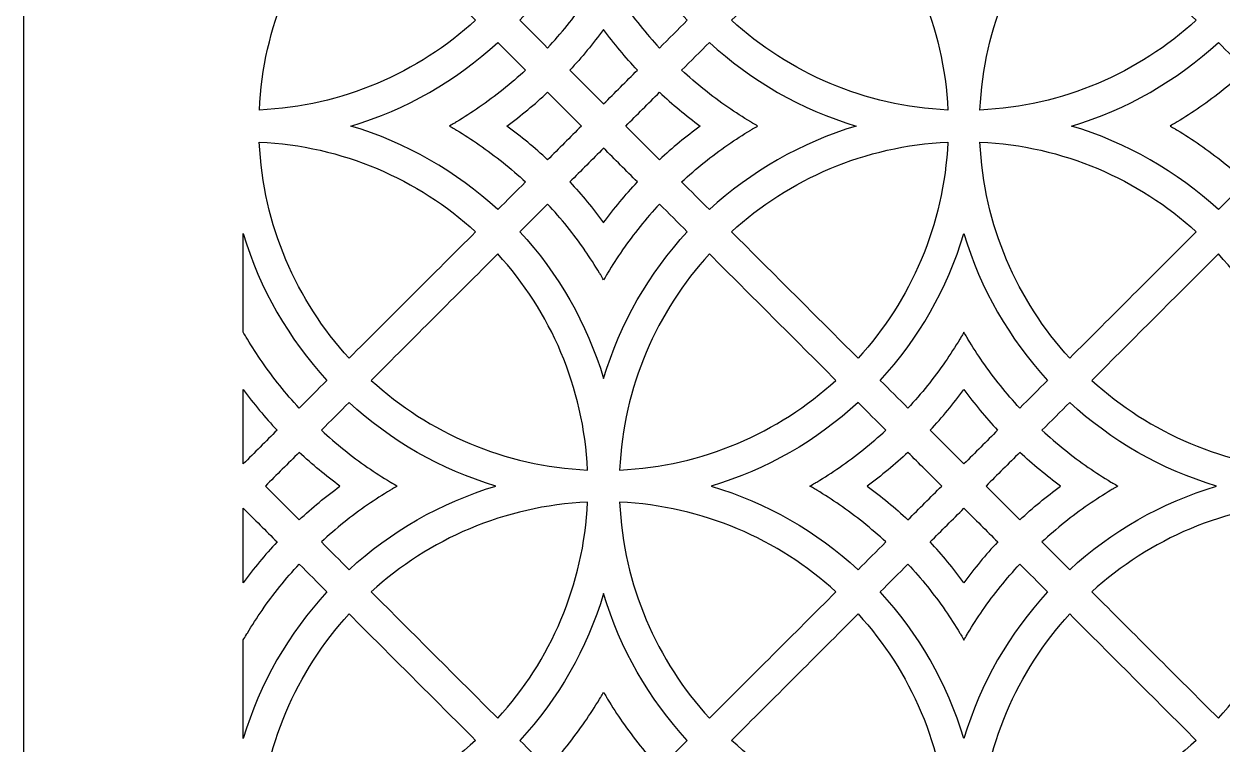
# Model space of a CAD drawing. Header units: centimetres. Extents: x 8 to 12.9, y -9 to 9.
# Drawn here: x 7.993 to 11.122, y -0.673 to 1.208 of the extents above; entities that cross this region are included whole.
import ezdxf

# ---------------------------------------------------------------- set-up
doc = ezdxf.new("R2010")
doc.units = ezdxf.units.CM
doc.header["$MEASUREMENT"] = 0
doc.layers.add('layer 1', color=7, linetype='Continuous')

msp = doc.modelspace()

# ---------------------------------------------------------------- linework, layer by layer
at = {"layer": 'layer 1', "color": 250, "lineweight": 30}
for points, knots in [([(12.90221, 9.00077), (11.26585, 9.00077), (9.62949, 9.00077), (7.99312, 9.00077), (7.99312, 9.00077), (7.99312, 3.53168), (7.99312, -1.93741), (7.99312, -7.4065), (7.99312, -7.4065), (7.99314, -7.4065), (7.99315, -7.4065), (7.99316, -7.4065), (7.99316, -7.4065), (7.99316, -7.93741), (7.99316, -8.46832), (7.99316, -8.99923), (7.99316, -8.99923), (8.18407, -8.99923), (8.37498, -8.99923), (8.56589, -8.99923), (8.56589, -8.99923), (8.56589, -8.91742), (8.56589, -8.8356), (8.56589, -8.75378), (8.56589, -8.75378), (8.76783, -8.75378), (8.96977, -8.75378), (9.17171, -8.75378), (9.17171, -8.75378), (9.17171, -8.5939), (9.17171, -8.43402), (9.17171, -8.27413), (9.17171, -8.27413), (9.25341, -8.27251), (9.33511, -8.27088), (9.4168, -8.26924), (9.4168, -8.26924), (9.43131, -8.31061), (9.45032, -8.34649), (9.48189, -8.37816), (9.48189, -8.37816), (9.5128, -8.40916), (9.54474, -8.42833), (9.58226, -8.43705), (9.58226, -8.43705), (9.63191, -8.4486), (9.68435, -8.44357), (9.72421, -8.4088), (9.72421, -8.4088), (9.76278, -8.37514), (9.78504, -8.32123), (9.79304, -8.2698), (9.79304, -8.2698), (9.81586, -8.27211), (9.83527, -8.27158), (9.85358, -8.26896), (9.85358, -8.26896), (9.94495, -8.25588), (9.9881, -8.19807), (9.99582, -8.11089), (9.99582, -8.11089), (9.99771, -8.08953), (9.9962, -8.06844), (9.98941, -8.04988), (9.98941, -8.04988), (9.99085, -8.05023), (9.99229, -8.05059), (9.99372, -8.05095), (9.99372, -8.05095), (10.02596, -8.0621), (10.0582, -8.07324), (10.09045, -8.08439), (10.09045, -8.08439), (10.10979, -8.28195), (10.26235, -8.43577), (10.44769, -8.43577), (10.44769, -8.43577), (10.63302, -8.43577), (10.78558, -8.28195), (10.80493, -8.08439), (10.80493, -8.08439), (10.83717, -8.07324), (10.86941, -8.0621), (10.90165, -8.05095), (10.90165, -8.05095), (10.90309, -8.05059), (10.90452, -8.05023), (10.90596, -8.04988), (10.90596, -8.04988), (10.89917, -8.06844), (10.89767, -8.08953), (10.89956, -8.11089), (10.89956, -8.11089), (10.90727, -8.19807), (10.95043, -8.25588), (11.04179, -8.26896), (11.04179, -8.26896), (11.0601, -8.27158), (11.07952, -8.27211), (11.10234, -8.2698), (11.10234, -8.2698), (11.11033, -8.32123), (11.13259, -8.37514), (11.17117, -8.4088), (11.17117, -8.4088), (11.21102, -8.44357), (11.26346, -8.4486), (11.31312, -8.43705), (11.31312, -8.43705), (11.35063, -8.42833), (11.38257, -8.40916), (11.41348, -8.37816), (11.41348, -8.37816), (11.44506, -8.34649), (11.46406, -8.31061), (11.47857, -8.26924), (11.47857, -8.26924), (11.56027, -8.27088), (11.64196, -8.27251), (11.72366, -8.27413), (11.72366, -8.27413), (11.72366, -8.43402), (11.72366, -8.5939), (11.72366, -8.75378), (11.72366, -8.75378), (11.9256, -8.75378), (12.12754, -8.75378), (12.32948, -8.75378), (12.32948, -8.75378), (12.32948, -8.8356), (12.32948, -8.91742), (12.32948, -8.99923), (12.32948, -8.99923), (12.52039, -8.99923), (12.7113, -8.99923), (12.90221, -8.99923), (12.90221, -8.99923), (12.90221, -8.46832), (12.90221, -7.93741), (12.90221, -7.4065), (12.90221, -7.4065), (12.90221, -1.93741), (12.90221, 3.53168), (12.90221, 9.00077)], [0, 0, 0, 0, 0.027027, 0.027027, 0.027027, 0.027027, 0.0540541, 0.0540541, 0.0540541, 0.0540541, 0.0810811, 0.0810811, 0.0810811, 0.0810811, 0.1081081, 0.1081081, 0.1081081, 0.1081081, 0.1351351, 0.1351351, 0.1351351, 0.1351351, 0.1621622, 0.1621622, 0.1621622, 0.1621622, 0.1891892, 0.1891892, 0.1891892, 0.1891892, 0.2162162, 0.2162162, 0.2162162, 0.2162162, 0.2432432, 0.2432432, 0.2432432, 0.2432432, 0.2702703, 0.2702703, 0.2702703, 0.2702703, 0.2972973, 0.2972973, 0.2972973, 0.2972973, 0.3243243, 0.3243243, 0.3243243, 0.3243243, 0.3513514, 0.3513514, 0.3513514, 0.3513514, 0.3783784, 0.3783784, 0.3783784, 0.3783784, 0.4054054, 0.4054054, 0.4054054, 0.4054054, 0.4324324, 0.4324324, 0.4324324, 0.4324324, 0.4594595, 0.4594595, 0.4594595, 0.4594595, 0.4864865, 0.4864865, 0.4864865, 0.4864865, 0.5135135, 0.5135135, 0.5135135, 0.5135135, 0.5405405, 0.5405405, 0.5405405, 0.5405405, 0.5675676, 0.5675676, 0.5675676, 0.5675676, 0.5945946, 0.5945946, 0.5945946, 0.5945946, 0.6216216, 0.6216216, 0.6216216, 0.6216216, 0.6486486, 0.6486486, 0.6486486, 0.6486486, 0.6756757, 0.6756757, 0.6756757, 0.6756757, 0.7027027, 0.7027027, 0.7027027, 0.7027027, 0.7297297, 0.7297297, 0.7297297, 0.7297297, 0.7567568, 0.7567568, 0.7567568, 0.7567568, 0.7837838, 0.7837838, 0.7837838, 0.7837838, 0.8108108, 0.8108108, 0.8108108, 0.8108108, 0.8378378, 0.8378378, 0.8378378, 0.8378378, 0.8648649, 0.8648649, 0.8648649, 0.8648649, 0.8918919, 0.8918919, 0.8918919, 0.8918919, 0.9189189, 0.9189189, 0.9189189, 0.9189189, 0.9459459, 0.9459459, 0.9459459, 0.9459459, 1, 1, 1, 1]), ([(9.36072, 1.14557), (9.33659, 1.1697), (9.31246, 1.19384), (9.28832, 1.21798), (9.28832, 1.21798), (9.38797, 1.32623), (9.46362, 1.45692), (9.50679, 1.60163), (9.50679, 1.60163), (9.54995, 1.45693), (9.62559, 1.32625), (9.72523, 1.218), (9.72523, 1.218), (9.70108, 1.19386), (9.67694, 1.16971), (9.65279, 1.14557), (9.65279, 1.14557), (9.61765, 1.18345), (9.58519, 1.22385), (9.5557, 1.26646), (9.5557, 1.26646), (9.55568, 1.26646), (9.55567, 1.26646), (9.55566, 1.26646), (9.55566, 1.26646), (9.55566, 1.26646), (9.55566, 1.26646), (9.55566, 1.26646), (9.55566, 1.26646), (9.55567, 1.26648), (9.55569, 1.26649), (9.5557, 1.26652), (9.5557, 1.26652), (9.54232, 1.28583), (9.52953, 1.30559), (9.51738, 1.32578), (9.51738, 1.32578), (9.51645, 1.32736), (9.5155, 1.32893), (9.51457, 1.33051), (9.51457, 1.33051), (9.51448, 1.33065), (9.51439, 1.3308), (9.51431, 1.33095), (9.51431, 1.33095), (9.51175, 1.33525), (9.50924, 1.33956), (9.50675, 1.34389), (9.50675, 1.34389), (9.50426, 1.33956), (9.50175, 1.33524), (9.49921, 1.33095), (9.49921, 1.33095), (9.49912, 1.3308), (9.49902, 1.33065), (9.49894, 1.33051), (9.49894, 1.33051), (9.49801, 1.32893), (9.49707, 1.32736), (9.49612, 1.32578), (9.49612, 1.32578), (9.48398, 1.30559), (9.47119, 1.28583), (9.45781, 1.26652), (9.45781, 1.26652), (9.45783, 1.26649), (9.45784, 1.26648), (9.45785, 1.26646), (9.45785, 1.26646), (9.45784, 1.26646), (9.45784, 1.26646), (9.45784, 1.26645), (9.45784, 1.26645), (9.45784, 1.26645), (9.45783, 1.26646), (9.45782, 1.26646), (9.45782, 1.26646), (9.42833, 1.22385), (9.39586, 1.18345), (9.36072, 1.14557)], [0, 0, 0, 0, 0.047619, 0.047619, 0.047619, 0.047619, 0.0952381, 0.0952381, 0.0952381, 0.0952381, 0.1428571, 0.1428571, 0.1428571, 0.1428571, 0.1904762, 0.1904762, 0.1904762, 0.1904762, 0.2380952, 0.2380952, 0.2380952, 0.2380952, 0.2857143, 0.2857143, 0.2857143, 0.2857143, 0.3333333, 0.3333333, 0.3333333, 0.3333333, 0.3809524, 0.3809524, 0.3809524, 0.3809524, 0.4285714, 0.4285714, 0.4285714, 0.4285714, 0.4761905, 0.4761905, 0.4761905, 0.4761905, 0.5238095, 0.5238095, 0.5238095, 0.5238095, 0.5714286, 0.5714286, 0.5714286, 0.5714286, 0.6190476, 0.6190476, 0.6190476, 0.6190476, 0.6666667, 0.6666667, 0.6666667, 0.6666667, 0.7142857, 0.7142857, 0.7142857, 0.7142857, 0.7619048, 0.7619048, 0.7619048, 0.7619048, 0.8095238, 0.8095238, 0.8095238, 0.8095238, 0.8571429, 0.8571429, 0.8571429, 0.8571429, 0.9047619, 0.9047619, 0.9047619, 0.9047619, 1, 1, 1, 1]), ([(9.1726, 1.21798), (9.06245, 1.32813), (8.9523, 1.43827), (8.84215, 1.54843), (8.84215, 1.54843), (8.70478, 1.39802), (8.61777, 1.20085), (8.6078, 0.98359), (8.6078, 0.98359), (8.82504, 0.99356), (9.02221, 1.08059), (9.1726, 1.21798)], [0, 0, 0, 0, 0.25, 0.25, 0.25, 0.25, 0.5, 0.5, 0.5, 0.5, 1, 1, 1, 1]), ([(10.17136, 1.54843), (10.06121, 1.43828), (9.95106, 1.32814), (9.84091, 1.21798), (9.84091, 1.21798), (9.99131, 1.08059), (10.18849, 0.99355), (10.40575, 0.98359), (10.40575, 0.98359), (10.39578, 1.20085), (10.30875, 1.39802), (10.17136, 1.54843)], [0, 0, 0, 0, 0.25, 0.25, 0.25, 0.25, 0.5, 0.5, 0.5, 0.5, 1, 1, 1, 1]), ([(11.05441, 1.21799), (10.94427, 1.32814), (10.83411, 1.43828), (10.72397, 1.54843), (10.72397, 1.54843), (10.58658, 1.39803), (10.49955, 1.20085), (10.48958, 0.98359), (10.48958, 0.98359), (10.70684, 0.99355), (10.90402, 1.08059), (11.05441, 1.21799)], [0, 0, 0, 0, 0.25, 0.25, 0.25, 0.25, 0.5, 0.5, 0.5, 0.5, 1, 1, 1, 1]), ([(9.50675, 0.99954), (9.47736, 1.02893), (9.44796, 1.05832), (9.41857, 1.08772), (9.41857, 1.08772), (9.44999, 1.12141), (9.47944, 1.15697), (9.50674, 1.19419), (9.50674, 1.19419), (9.50674, 1.19419), (9.50674, 1.19419), (9.50674, 1.1942), (9.50674, 1.1942), (9.50674, 1.19421), (9.50675, 1.19422), (9.50675, 1.19423), (9.50675, 1.19423), (9.50676, 1.19422), (9.50677, 1.19421), (9.50678, 1.1942), (9.50678, 1.1942), (9.50678, 1.1942), (9.50677, 1.19419), (9.50677, 1.19419), (9.50677, 1.19419), (9.53407, 1.15697), (9.56352, 1.12141), (9.59495, 1.08772), (9.59495, 1.08772), (9.56555, 1.05832), (9.53615, 1.02893), (9.50675, 0.99954)], [0, 0, 0, 0, 0.1111111, 0.1111111, 0.1111111, 0.1111111, 0.2222222, 0.2222222, 0.2222222, 0.2222222, 0.3333333, 0.3333333, 0.3333333, 0.3333333, 0.4444444, 0.4444444, 0.4444444, 0.4444444, 0.5555556, 0.5555556, 0.5555556, 0.5555556, 0.6666667, 0.6666667, 0.6666667, 0.6666667, 0.7777778, 0.7777778, 0.7777778, 0.7777778, 1, 1, 1, 1]), ([(9.30287, 1.08771), (9.27873, 1.11185), (9.25459, 1.13598), (9.23046, 1.16012), (9.23046, 1.16012), (9.12221, 1.06047), (8.99151, 0.98481), (8.8468, 0.94165), (8.8468, 0.94165), (8.99149, 0.89849), (9.12218, 0.82285), (9.23043, 0.7232), (9.23043, 0.7232), (9.25458, 0.74735), (9.27873, 0.77149), (9.30287, 0.79565), (9.30287, 0.79565), (9.26498, 0.83079), (9.2246, 0.86325), (9.18198, 0.89274), (9.18198, 0.89274), (9.18198, 0.89275), (9.18198, 0.89276), (9.18198, 0.89277), (9.18198, 0.89277), (9.18198, 0.89277), (9.18198, 0.89277), (9.18198, 0.89277), (9.18198, 0.89277), (9.18196, 0.89276), (9.18195, 0.89275), (9.18193, 0.89273), (9.18193, 0.89273), (9.16261, 0.90612), (9.14285, 0.9189), (9.12265, 0.93105), (9.12265, 0.93105), (9.12107, 0.93199), (9.11951, 0.93293), (9.11793, 0.93386), (9.11793, 0.93386), (9.11778, 0.93395), (9.11763, 0.93404), (9.11748, 0.93413), (9.11748, 0.93413), (9.11319, 0.93668), (9.10888, 0.93919), (9.10455, 0.94168), (9.10455, 0.94168), (9.10887, 0.94417), (9.11319, 0.94668), (9.11748, 0.94923), (9.11748, 0.94923), (9.11763, 0.94932), (9.11778, 0.94941), (9.11793, 0.94949), (9.11793, 0.94949), (9.11951, 0.95043), (9.12107, 0.95137), (9.12265, 0.95231), (9.12265, 0.95231), (9.14285, 0.96445), (9.1626, 0.97724), (9.18193, 0.99062), (9.18193, 0.99062), (9.18195, 0.99061), (9.18196, 0.99059), (9.18197, 0.99059), (9.18197, 0.99059), (9.18198, 0.99059), (9.18198, 0.99059), (9.18198, 0.99059), (9.18198, 0.99059), (9.18198, 0.9906), (9.18198, 0.99061), (9.18198, 0.99062), (9.18198, 0.99062), (9.2246, 1.02011), (9.26498, 1.05257), (9.30287, 1.08771)], [0, 0, 0, 0, 0.047619, 0.047619, 0.047619, 0.047619, 0.0952381, 0.0952381, 0.0952381, 0.0952381, 0.1428571, 0.1428571, 0.1428571, 0.1428571, 0.1904762, 0.1904762, 0.1904762, 0.1904762, 0.2380952, 0.2380952, 0.2380952, 0.2380952, 0.2857143, 0.2857143, 0.2857143, 0.2857143, 0.3333333, 0.3333333, 0.3333333, 0.3333333, 0.3809524, 0.3809524, 0.3809524, 0.3809524, 0.4285714, 0.4285714, 0.4285714, 0.4285714, 0.4761905, 0.4761905, 0.4761905, 0.4761905, 0.5238095, 0.5238095, 0.5238095, 0.5238095, 0.5714286, 0.5714286, 0.5714286, 0.5714286, 0.6190476, 0.6190476, 0.6190476, 0.6190476, 0.6666667, 0.6666667, 0.6666667, 0.6666667, 0.7142857, 0.7142857, 0.7142857, 0.7142857, 0.7619048, 0.7619048, 0.7619048, 0.7619048, 0.8095238, 0.8095238, 0.8095238, 0.8095238, 0.8571429, 0.8571429, 0.8571429, 0.8571429, 0.9047619, 0.9047619, 0.9047619, 0.9047619, 1, 1, 1, 1]), ([(9.71065, 0.79565), (9.73478, 0.77151), (9.75891, 0.74738), (9.78305, 0.72323), (9.78305, 0.72323), (9.89131, 0.82289), (10.022, 0.89855), (10.1667, 0.94171), (10.1667, 0.94171), (10.02201, 0.98487), (9.89133, 1.06051), (9.78309, 1.16015), (9.78309, 1.16015), (9.75894, 1.13601), (9.73479, 1.11185), (9.71065, 1.08771), (9.71065, 1.08771), (9.74852, 1.05257), (9.78892, 1.02011), (9.83153, 0.99062), (9.83153, 0.99062), (9.83153, 0.9906), (9.83153, 0.99059), (9.83153, 0.99059), (9.83153, 0.99059), (9.83153, 0.99059), (9.83153, 0.99059), (9.83153, 0.99059), (9.83153, 0.99059), (9.83155, 0.99059), (9.83157, 0.99061), (9.83159, 0.99062), (9.83159, 0.99062), (9.85091, 0.97724), (9.87067, 0.96445), (9.89087, 0.95231), (9.89087, 0.95231), (9.89243, 0.95137), (9.89401, 0.95043), (9.89557, 0.94949), (9.89557, 0.94949), (9.89574, 0.94941), (9.89588, 0.94931), (9.89603, 0.94923), (9.89603, 0.94923), (9.90033, 0.94668), (9.90464, 0.94417), (9.90897, 0.94168), (9.90897, 0.94168), (9.90464, 0.93919), (9.90032, 0.93668), (9.89603, 0.93412), (9.89603, 0.93412), (9.89588, 0.93404), (9.89574, 0.93395), (9.89559, 0.93386), (9.89559, 0.93386), (9.89401, 0.93293), (9.89243, 0.93199), (9.89087, 0.93105), (9.89087, 0.93105), (9.87067, 0.9189), (9.85091, 0.90612), (9.83159, 0.89273), (9.83159, 0.89273), (9.83157, 0.89275), (9.83155, 0.89276), (9.83153, 0.89277), (9.83153, 0.89277), (9.83153, 0.89277), (9.83153, 0.89277), (9.83153, 0.89277), (9.83153, 0.89277), (9.83153, 0.89276), (9.83153, 0.89275), (9.83153, 0.89274), (9.83153, 0.89274), (9.78892, 0.86325), (9.74852, 0.83079), (9.71065, 0.79565)], [0, 0, 0, 0, 0.047619, 0.047619, 0.047619, 0.047619, 0.0952381, 0.0952381, 0.0952381, 0.0952381, 0.1428571, 0.1428571, 0.1428571, 0.1428571, 0.1904762, 0.1904762, 0.1904762, 0.1904762, 0.2380952, 0.2380952, 0.2380952, 0.2380952, 0.2857143, 0.2857143, 0.2857143, 0.2857143, 0.3333333, 0.3333333, 0.3333333, 0.3333333, 0.3809524, 0.3809524, 0.3809524, 0.3809524, 0.4285714, 0.4285714, 0.4285714, 0.4285714, 0.4761905, 0.4761905, 0.4761905, 0.4761905, 0.5238095, 0.5238095, 0.5238095, 0.5238095, 0.5714286, 0.5714286, 0.5714286, 0.5714286, 0.6190476, 0.6190476, 0.6190476, 0.6190476, 0.6666667, 0.6666667, 0.6666667, 0.6666667, 0.7142857, 0.7142857, 0.7142857, 0.7142857, 0.7619048, 0.7619048, 0.7619048, 0.7619048, 0.8095238, 0.8095238, 0.8095238, 0.8095238, 0.8571429, 0.8571429, 0.8571429, 0.8571429, 0.9047619, 0.9047619, 0.9047619, 0.9047619, 1, 1, 1, 1]), ([(11.18469, 1.08771), (11.16054, 1.11185), (11.13639, 1.13601), (11.11225, 1.16015), (11.11225, 1.16015), (11.004, 1.06051), (10.87332, 0.98487), (10.72862, 0.9417), (10.72862, 0.9417), (10.87332, 0.89854), (11.00402, 0.82288), (11.11227, 0.72323), (11.11227, 0.72323), (11.13641, 0.74737), (11.16055, 0.77151), (11.18469, 0.79565), (11.18469, 0.79565), (11.1468, 0.83078), (11.10642, 0.86325), (11.0638, 0.89274), (11.0638, 0.89274), (11.0638, 0.89275), (11.0638, 0.89276), (11.0638, 0.89277), (11.0638, 0.89277), (11.0638, 0.89277), (11.0638, 0.89277), (11.0638, 0.89277), (11.0638, 0.89277), (11.06378, 0.89276), (11.06376, 0.89275), (11.06375, 0.89273), (11.06375, 0.89273), (11.04442, 0.90612), (11.02467, 0.9189), (11.00447, 0.93105), (11.00447, 0.93105), (11.0029, 0.93199), (11.00133, 0.93293), (10.99975, 0.93386), (10.99975, 0.93386), (10.9996, 0.93395), (10.99945, 0.93404), (10.9993, 0.93412), (10.9993, 0.93412), (10.99501, 0.93668), (10.99069, 0.93919), (10.98637, 0.94168), (10.98637, 0.94168), (10.99069, 0.94417), (10.99501, 0.94668), (10.9993, 0.94923), (10.9993, 0.94923), (10.99945, 0.94931), (10.9996, 0.94941), (10.99975, 0.94949), (10.99975, 0.94949), (11.00133, 0.95043), (11.0029, 0.95137), (11.00447, 0.95231), (11.00447, 0.95231), (11.02467, 0.96445), (11.04442, 0.97724), (11.06375, 0.99062), (11.06375, 0.99062), (11.06376, 0.99061), (11.06378, 0.99059), (11.0638, 0.99059), (11.0638, 0.99059), (11.0638, 0.99059), (11.0638, 0.99059), (11.0638, 0.99059), (11.0638, 0.99059), (11.0638, 0.99059), (11.0638, 0.99061), (11.0638, 0.99062), (11.0638, 0.99062), (11.10642, 1.02011), (11.1468, 1.05257), (11.18469, 1.08771)], [0, 0, 0, 0, 0.047619, 0.047619, 0.047619, 0.047619, 0.0952381, 0.0952381, 0.0952381, 0.0952381, 0.1428571, 0.1428571, 0.1428571, 0.1428571, 0.1904762, 0.1904762, 0.1904762, 0.1904762, 0.2380952, 0.2380952, 0.2380952, 0.2380952, 0.2857143, 0.2857143, 0.2857143, 0.2857143, 0.3333333, 0.3333333, 0.3333333, 0.3333333, 0.3809524, 0.3809524, 0.3809524, 0.3809524, 0.4285714, 0.4285714, 0.4285714, 0.4285714, 0.4761905, 0.4761905, 0.4761905, 0.4761905, 0.5238095, 0.5238095, 0.5238095, 0.5238095, 0.5714286, 0.5714286, 0.5714286, 0.5714286, 0.6190476, 0.6190476, 0.6190476, 0.6190476, 0.6666667, 0.6666667, 0.6666667, 0.6666667, 0.7142857, 0.7142857, 0.7142857, 0.7142857, 0.7619048, 0.7619048, 0.7619048, 0.7619048, 0.8095238, 0.8095238, 0.8095238, 0.8095238, 0.8571429, 0.8571429, 0.8571429, 0.8571429, 0.9047619, 0.9047619, 0.9047619, 0.9047619, 1, 1, 1, 1]), ([(9.4489, 0.94168), (9.41951, 0.97107), (9.39011, 1.00047), (9.36072, 1.02986), (9.36072, 1.02986), (9.32702, 0.99844), (9.29148, 0.969), (9.25424, 0.9417), (9.25424, 0.9417), (9.25424, 0.9417), (9.25424, 0.9417), (9.25424, 0.9417), (9.25424, 0.9417), (9.25423, 0.94169), (9.25421, 0.94168), (9.2542, 0.94168), (9.2542, 0.94168), (9.25421, 0.94168), (9.25422, 0.94167), (9.25424, 0.94166), (9.25424, 0.94166), (9.25424, 0.94166), (9.25424, 0.94166), (9.25424, 0.94166), (9.25424, 0.94166), (9.29148, 0.91436), (9.32702, 0.88491), (9.36072, 0.85349), (9.36072, 0.85349), (9.39011, 0.88288), (9.41951, 0.91228), (9.4489, 0.94168)], [0, 0, 0, 0, 0.1111111, 0.1111111, 0.1111111, 0.1111111, 0.2222222, 0.2222222, 0.2222222, 0.2222222, 0.3333333, 0.3333333, 0.3333333, 0.3333333, 0.4444444, 0.4444444, 0.4444444, 0.4444444, 0.5555556, 0.5555556, 0.5555556, 0.5555556, 0.6666667, 0.6666667, 0.6666667, 0.6666667, 0.7777778, 0.7777778, 0.7777778, 0.7777778, 1, 1, 1, 1]), ([(9.56462, 0.94168), (9.59401, 0.91228), (9.6234, 0.88289), (9.6528, 0.85349), (9.6528, 0.85349), (9.68649, 0.88491), (9.72204, 0.91436), (9.75927, 0.94166), (9.75927, 0.94166), (9.75928, 0.94166), (9.75928, 0.94166), (9.75928, 0.94166), (9.75928, 0.94166), (9.75929, 0.94167), (9.7593, 0.94167), (9.7593, 0.94168), (9.7593, 0.94168), (9.7593, 0.94168), (9.75929, 0.94169), (9.75928, 0.9417), (9.75928, 0.9417), (9.75928, 0.9417), (9.75928, 0.94169), (9.75928, 0.94169), (9.75928, 0.94169), (9.72204, 0.96899), (9.68649, 0.99845), (9.6528, 1.02987), (9.6528, 1.02987), (9.62341, 1.00047), (9.59401, 0.97108), (9.56462, 0.94168)], [0, 0, 0, 0, 0.1111111, 0.1111111, 0.1111111, 0.1111111, 0.2222222, 0.2222222, 0.2222222, 0.2222222, 0.3333333, 0.3333333, 0.3333333, 0.3333333, 0.4444444, 0.4444444, 0.4444444, 0.4444444, 0.5555556, 0.5555556, 0.5555556, 0.5555556, 0.6666667, 0.6666667, 0.6666667, 0.6666667, 0.7777778, 0.7777778, 0.7777778, 0.7777778, 1, 1, 1, 1]), ([(8.84215, 0.33493), (8.9523, 0.44508), (9.06245, 0.55522), (9.1726, 0.66538), (9.1726, 0.66538), (9.0222, 0.80277), (8.82502, 0.8898), (8.60776, 0.89976), (8.60776, 0.89976), (8.61773, 0.6825), (8.70477, 0.48533), (8.84215, 0.33493)], [0, 0, 0, 0, 0.25, 0.25, 0.25, 0.25, 0.5, 0.5, 0.5, 0.5, 1, 1, 1, 1]), ([(9.50675, 0.88383), (9.53615, 0.85443), (9.56555, 0.82503), (9.59495, 0.79564), (9.59495, 0.79564), (9.56352, 0.76194), (9.53407, 0.72639), (9.50678, 0.68917), (9.50678, 0.68917), (9.50678, 0.68916), (9.50678, 0.68916), (9.50678, 0.68916), (9.50678, 0.68916), (9.50677, 0.68915), (9.50676, 0.68913), (9.50675, 0.68913), (9.50675, 0.68913), (9.50675, 0.68913), (9.50675, 0.68914), (9.50674, 0.68916), (9.50674, 0.68916), (9.50674, 0.68916), (9.50674, 0.68916), (9.50674, 0.68916), (9.50674, 0.68916), (9.47944, 0.72639), (9.44999, 0.76194), (9.41857, 0.79564), (9.41857, 0.79564), (9.44796, 0.82503), (9.47736, 0.85443), (9.50675, 0.88383)], [0, 0, 0, 0, 0.1111111, 0.1111111, 0.1111111, 0.1111111, 0.2222222, 0.2222222, 0.2222222, 0.2222222, 0.3333333, 0.3333333, 0.3333333, 0.3333333, 0.4444444, 0.4444444, 0.4444444, 0.4444444, 0.5555556, 0.5555556, 0.5555556, 0.5555556, 0.6666667, 0.6666667, 0.6666667, 0.6666667, 0.7777778, 0.7777778, 0.7777778, 0.7777778, 1, 1, 1, 1]), ([(9.84091, 0.66538), (9.95106, 0.55523), (10.06121, 0.44508), (10.17135, 0.33494), (10.17135, 0.33494), (10.30873, 0.48533), (10.39575, 0.68251), (10.40572, 0.89976), (10.40572, 0.89976), (10.18847, 0.88979), (9.99131, 0.80277), (9.84091, 0.66538)], [0, 0, 0, 0, 0.25, 0.25, 0.25, 0.25, 0.5, 0.5, 0.5, 0.5, 1, 1, 1, 1]), ([(10.72397, 0.33494), (10.83413, 0.44508), (10.94427, 0.55522), (11.05441, 0.66538), (11.05441, 0.66538), (10.90402, 0.80276), (10.70686, 0.88979), (10.48961, 0.89976), (10.48961, 0.89976), (10.49959, 0.68251), (10.5866, 0.48533), (10.72397, 0.33494)], [0, 0, 0, 0, 0.25, 0.25, 0.25, 0.25, 0.5, 0.5, 0.5, 0.5, 1, 1, 1, 1]), ([(9.65279, 0.7378), (9.67692, 0.71366), (9.70106, 0.68952), (9.7252, 0.66538), (9.7252, 0.66538), (9.62554, 0.55713), (9.54989, 0.42644), (9.50673, 0.28173), (9.50673, 0.28173), (9.46357, 0.42642), (9.38793, 0.5571), (9.28828, 0.66535), (9.28828, 0.66535), (9.31243, 0.6895), (9.33658, 0.71364), (9.36072, 0.7378), (9.36072, 0.7378), (9.39586, 0.69991), (9.42833, 0.65951), (9.45782, 0.6169), (9.45782, 0.6169), (9.45783, 0.6169), (9.45784, 0.6169), (9.45784, 0.6169), (9.45784, 0.6169), (9.45785, 0.6169), (9.45785, 0.6169), (9.45785, 0.6169), (9.45785, 0.6169), (9.45784, 0.61688), (9.45783, 0.61686), (9.45781, 0.61686), (9.45781, 0.61686), (9.47119, 0.59753), (9.48398, 0.57777), (9.49612, 0.55757), (9.49612, 0.55757), (9.49707, 0.556), (9.49801, 0.55442), (9.49894, 0.55286), (9.49894, 0.55286), (9.49903, 0.55271), (9.49912, 0.55256), (9.49921, 0.55241), (9.49921, 0.55241), (9.50175, 0.54811), (9.50426, 0.5438), (9.50675, 0.53947), (9.50675, 0.53947), (9.50924, 0.5438), (9.51176, 0.54811), (9.51431, 0.55241), (9.51431, 0.55241), (9.51439, 0.55256), (9.51448, 0.55271), (9.51457, 0.55286), (9.51457, 0.55286), (9.5155, 0.55442), (9.51645, 0.556), (9.51738, 0.55757), (9.51738, 0.55757), (9.52953, 0.57777), (9.54232, 0.59753), (9.5557, 0.61685), (9.5557, 0.61685), (9.55569, 0.61686), (9.55567, 0.61688), (9.55566, 0.6169), (9.55566, 0.6169), (9.55566, 0.6169), (9.55566, 0.6169), (9.55566, 0.6169), (9.55566, 0.6169), (9.55567, 0.6169), (9.55569, 0.6169), (9.5557, 0.6169), (9.5557, 0.6169), (9.58519, 0.65951), (9.61765, 0.69991), (9.65279, 0.7378)], [0, 0, 0, 0, 0.047619, 0.047619, 0.047619, 0.047619, 0.0952381, 0.0952381, 0.0952381, 0.0952381, 0.1428571, 0.1428571, 0.1428571, 0.1428571, 0.1904762, 0.1904762, 0.1904762, 0.1904762, 0.2380952, 0.2380952, 0.2380952, 0.2380952, 0.2857143, 0.2857143, 0.2857143, 0.2857143, 0.3333333, 0.3333333, 0.3333333, 0.3333333, 0.3809524, 0.3809524, 0.3809524, 0.3809524, 0.4285714, 0.4285714, 0.4285714, 0.4285714, 0.4761905, 0.4761905, 0.4761905, 0.4761905, 0.5238095, 0.5238095, 0.5238095, 0.5238095, 0.5714286, 0.5714286, 0.5714286, 0.5714286, 0.6190476, 0.6190476, 0.6190476, 0.6190476, 0.6666667, 0.6666667, 0.6666667, 0.6666667, 0.7142857, 0.7142857, 0.7142857, 0.7142857, 0.7619048, 0.7619048, 0.7619048, 0.7619048, 0.8095238, 0.8095238, 0.8095238, 0.8095238, 0.8571429, 0.8571429, 0.8571429, 0.8571429, 0.9047619, 0.9047619, 0.9047619, 0.9047619, 1, 1, 1, 1]), ([(8.56585, 0.66063), (8.56585, 0.57474), (8.56585, 0.48885), (8.56585, 0.40296), (8.56585, 0.40296), (8.56585, 0.40296), (8.56585, 0.40296), (8.56585, 0.40296), (8.56585, 0.40296), (8.56585, 0.40296), (8.56585, 0.40296), (8.56585, 0.40296), (8.56585, 0.40296), (8.56585, 0.40296), (8.56585, 0.40296), (8.56585, 0.40296), (8.56585, 0.40296), (8.56834, 0.39863), (8.57086, 0.39432), (8.5734, 0.39003), (8.5734, 0.39003), (8.57349, 0.38988), (8.57358, 0.38972), (8.57367, 0.38958), (8.57367, 0.38958), (8.5746, 0.38801), (8.57555, 0.38643), (8.57648, 0.38486), (8.57648, 0.38486), (8.58863, 0.36466), (8.60142, 0.34491), (8.6148, 0.32559), (8.6148, 0.32559), (8.61478, 0.32557), (8.61477, 0.32555), (8.61476, 0.32553), (8.61476, 0.32553), (8.61478, 0.32553), (8.61478, 0.32553), (8.6148, 0.32553), (8.6148, 0.32553), (8.64429, 0.28293), (8.67676, 0.24253), (8.71189, 0.20466), (8.71189, 0.20466), (8.73602, 0.22879), (8.76014, 0.25292), (8.78427, 0.27705), (8.78427, 0.27705), (8.68465, 0.38529), (8.60901, 0.51597), (8.56585, 0.66063)], [0, 0, 0, 0, 0.0714286, 0.0714286, 0.0714286, 0.0714286, 0.1428571, 0.1428571, 0.1428571, 0.1428571, 0.2142857, 0.2142857, 0.2142857, 0.2142857, 0.2857143, 0.2857143, 0.2857143, 0.2857143, 0.3571429, 0.3571429, 0.3571429, 0.3571429, 0.4285714, 0.4285714, 0.4285714, 0.4285714, 0.5, 0.5, 0.5, 0.5, 0.5714286, 0.5714286, 0.5714286, 0.5714286, 0.6428571, 0.6428571, 0.6428571, 0.6428571, 0.7142857, 0.7142857, 0.7142857, 0.7142857, 0.7857143, 0.7857143, 0.7857143, 0.7857143, 0.8571429, 0.8571429, 0.8571429, 0.8571429, 1, 1, 1, 1]), ([(10.5937, 0.20466), (10.61784, 0.2288), (10.64196, 0.25292), (10.6661, 0.27706), (10.6661, 0.27706), (10.56647, 0.38531), (10.49084, 0.51597), (10.44767, 0.66064), (10.44767, 0.66064), (10.4045, 0.51597), (10.32886, 0.38531), (10.22923, 0.27706), (10.22923, 0.27706), (10.25336, 0.25292), (10.27749, 0.2288), (10.30163, 0.20466), (10.30163, 0.20466), (10.33676, 0.24254), (10.36922, 0.28292), (10.3987, 0.32553), (10.3987, 0.32553), (10.39872, 0.32553), (10.39873, 0.32553), (10.39874, 0.32553), (10.39874, 0.32553), (10.39874, 0.32555), (10.39872, 0.32557), (10.39872, 0.32559), (10.39872, 0.32559), (10.41209, 0.34491), (10.42489, 0.36467), (10.43702, 0.38486), (10.43702, 0.38486), (10.43797, 0.38643), (10.4389, 0.38801), (10.43984, 0.38958), (10.43984, 0.38958), (10.43993, 0.38972), (10.44002, 0.38988), (10.44011, 0.39003), (10.44011, 0.39003), (10.44265, 0.39432), (10.44517, 0.39863), (10.44765, 0.40296), (10.44765, 0.40296), (10.44765, 0.40296), (10.44765, 0.40296), (10.44765, 0.40296), (10.44765, 0.40296), (10.44765, 0.40296), (10.44765, 0.40296), (10.44767, 0.40296), (10.44767, 0.40296), (10.44767, 0.40296), (10.44767, 0.40295), (10.44767, 0.40295), (10.44767, 0.40295), (10.44767, 0.40295), (10.44767, 0.40296), (10.44767, 0.40296), (10.44767, 0.40296), (10.44767, 0.40296), (10.44767, 0.40296), (10.44767, 0.40295), (10.44767, 0.40295), (10.44767, 0.40296), (10.44767, 0.40296), (10.44767, 0.40296), (10.44767, 0.40296), (10.45016, 0.39863), (10.45268, 0.39432), (10.45522, 0.39003), (10.45522, 0.39003), (10.45531, 0.38988), (10.4554, 0.38972), (10.45549, 0.38958), (10.45549, 0.38958), (10.45642, 0.38801), (10.45737, 0.38643), (10.4583, 0.38486), (10.4583, 0.38486), (10.47045, 0.36467), (10.48324, 0.34491), (10.49662, 0.32559), (10.49662, 0.32559), (10.49661, 0.32557), (10.49659, 0.32555), (10.49658, 0.32553), (10.49658, 0.32553), (10.49659, 0.32553), (10.49661, 0.32553), (10.49662, 0.32553), (10.49662, 0.32553), (10.52611, 0.28292), (10.55857, 0.24254), (10.5937, 0.20466)], [0, 0, 0, 0, 0.04, 0.04, 0.04, 0.04, 0.08, 0.08, 0.08, 0.08, 0.12, 0.12, 0.12, 0.12, 0.16, 0.16, 0.16, 0.16, 0.2, 0.2, 0.2, 0.2, 0.24, 0.24, 0.24, 0.24, 0.28, 0.28, 0.28, 0.28, 0.32, 0.32, 0.32, 0.32, 0.36, 0.36, 0.36, 0.36, 0.4, 0.4, 0.4, 0.4, 0.44, 0.44, 0.44, 0.44, 0.48, 0.48, 0.48, 0.48, 0.52, 0.52, 0.52, 0.52, 0.56, 0.56, 0.56, 0.56, 0.6, 0.6, 0.6, 0.6, 0.64, 0.64, 0.64, 0.64, 0.68, 0.68, 0.68, 0.68, 0.72, 0.72, 0.72, 0.72, 0.76, 0.76, 0.76, 0.76, 0.8, 0.8, 0.8, 0.8, 0.84, 0.84, 0.84, 0.84, 0.88, 0.88, 0.88, 0.88, 0.92, 0.92, 0.92, 0.92, 1, 1, 1, 1]), ([(8.9, 0.27708), (9.01016, 0.38722), (9.1203, 0.49737), (9.23046, 0.60752), (9.23046, 0.60752), (9.36784, 0.45712), (9.45488, 0.25995), (9.46484, 0.04269), (9.46484, 0.04269), (9.24758, 0.05265), (9.0504, 0.13968), (8.9, 0.27708)], [0, 0, 0, 0, 0.25, 0.25, 0.25, 0.25, 0.5, 0.5, 0.5, 0.5, 1, 1, 1, 1]), ([(9.78305, 0.60752), (9.89321, 0.49737), (10.00335, 0.38722), (10.1135, 0.27708), (10.1135, 0.27708), (9.96309, 0.13971), (9.76592, 0.05269), (9.54866, 0.04272), (9.54866, 0.04272), (9.55865, 0.25996), (9.64567, 0.45713), (9.78305, 0.60752)], [0, 0, 0, 0, 0.25, 0.25, 0.25, 0.25, 0.5, 0.5, 0.5, 0.5, 1, 1, 1, 1]), ([(10.78184, 0.27708), (10.89198, 0.38722), (11.00213, 0.49737), (11.11227, 0.60752), (11.11227, 0.60752), (11.24966, 0.45712), (11.33669, 0.25996), (11.34666, 0.04271), (11.34666, 0.04271), (11.12941, 0.05269), (10.93223, 0.13971), (10.78184, 0.27708)], [0, 0, 0, 0, 0.25, 0.25, 0.25, 0.25, 0.5, 0.5, 0.5, 0.5, 1, 1, 1, 1]), ([(8.56585, 0.25331), (8.56585, 0.18842), (8.56585, 0.12353), (8.56585, 0.05863), (8.56585, 0.05863), (8.59524, 0.08803), (8.62463, 0.11742), (8.65403, 0.14681), (8.65403, 0.14681), (8.62261, 0.1805), (8.59315, 0.21607), (8.56585, 0.25331)], [0, 0, 0, 0, 0.25, 0.25, 0.25, 0.25, 0.5, 0.5, 0.5, 0.5, 1, 1, 1, 1]), ([(10.35948, 0.14681), (10.38887, 0.11742), (10.41827, 0.08803), (10.44767, 0.05863), (10.44767, 0.05863), (10.47707, 0.08803), (10.50646, 0.11742), (10.53585, 0.14681), (10.53585, 0.14681), (10.50442, 0.18051), (10.47497, 0.21607), (10.44767, 0.25331), (10.44767, 0.25331), (10.42037, 0.21607), (10.39091, 0.18051), (10.35948, 0.14681)], [0, 0, 0, 0, 0.2, 0.2, 0.2, 0.2, 0.4, 0.4, 0.4, 0.4, 0.6, 0.6, 0.6, 0.6, 1, 1, 1, 1]), ([(8.84212, -0.21765), (8.81799, -0.19351), (8.79387, -0.1694), (8.76974, -0.14527), (8.76974, -0.14527), (8.80762, -0.11014), (8.848, -0.07767), (8.8906, -0.04819), (8.8906, -0.04819), (8.8906, -0.04818), (8.8906, -0.04816), (8.8906, -0.04815), (8.8906, -0.04815), (8.89063, -0.04816), (8.89065, -0.04817), (8.89067, -0.04819), (8.89067, -0.04819), (8.90999, -0.0348), (8.92974, -0.02202), (8.94994, -0.00988), (8.94994, -0.00988), (8.95151, -0.00893), (8.95307, -0.00799), (8.95466, -0.00706), (8.95466, -0.00706), (8.9548, -0.00696), (8.95495, -0.00688), (8.9551, -0.00679), (8.9551, -0.00679), (8.9594, -0.00425), (8.96371, -0.00174), (8.96804, 0.00075), (8.96804, 0.00075), (8.96804, 0.00075), (8.96804, 0.00075), (8.96804, 0.00076), (8.96804, 0.00076), (8.96804, 0.00076), (8.96804, 0.00076), (8.96804, 0.00076), (8.96804, 0.00076), (8.96804, 0.00076), (8.96804, 0.00076), (8.96803, 0.00076), (8.96803, 0.00076), (8.96804, 0.00078), (8.96804, 0.00078), (8.96804, 0.00078), (8.96804, 0.00078), (8.96804, 0.00078), (8.96804, 0.00078), (8.96804, 0.00078), (8.96804, 0.00078), (8.96804, 0.00078), (8.96804, 0.00078), (8.96804, 0.00078), (8.96804, 0.00078), (8.96371, 0.00326), (8.9594, 0.00578), (8.9551, 0.00833), (8.9551, 0.00833), (8.95495, 0.00841), (8.9548, 0.0085), (8.95466, 0.00859), (8.95466, 0.00859), (8.95307, 0.00952), (8.95151, 0.01046), (8.94994, 0.01141), (8.94994, 0.01141), (8.92974, 0.02355), (8.90998, 0.03634), (8.89067, 0.04971), (8.89067, 0.04971), (8.89065, 0.04971), (8.89063, 0.0497), (8.8906, 0.04968), (8.8906, 0.04968), (8.8906, 0.0497), (8.8906, 0.04971), (8.89061, 0.04973), (8.89061, 0.04973), (8.84801, 0.07921), (8.80762, 0.11168), (8.76974, 0.14681), (8.76974, 0.14681), (8.79387, 0.17094), (8.818, 0.19507), (8.84213, 0.21919), (8.84213, 0.21919), (8.95037, 0.11957), (9.08104, 0.04393), (9.22572, 0.00078), (9.22572, 0.00078), (9.08104, -0.04239), (8.95036, -0.11802), (8.84212, -0.21765)], [0, 0, 0, 0, 0.04, 0.04, 0.04, 0.04, 0.08, 0.08, 0.08, 0.08, 0.12, 0.12, 0.12, 0.12, 0.16, 0.16, 0.16, 0.16, 0.2, 0.2, 0.2, 0.2, 0.24, 0.24, 0.24, 0.24, 0.28, 0.28, 0.28, 0.28, 0.32, 0.32, 0.32, 0.32, 0.36, 0.36, 0.36, 0.36, 0.4, 0.4, 0.4, 0.4, 0.44, 0.44, 0.44, 0.44, 0.48, 0.48, 0.48, 0.48, 0.52, 0.52, 0.52, 0.52, 0.56, 0.56, 0.56, 0.56, 0.6, 0.6, 0.6, 0.6, 0.64, 0.64, 0.64, 0.64, 0.68, 0.68, 0.68, 0.68, 0.72, 0.72, 0.72, 0.72, 0.76, 0.76, 0.76, 0.76, 0.8, 0.8, 0.8, 0.8, 0.84, 0.84, 0.84, 0.84, 0.88, 0.88, 0.88, 0.88, 0.92, 0.92, 0.92, 0.92, 1, 1, 1, 1]), ([(10.24377, -0.14527), (10.21964, -0.16941), (10.19551, -0.19354), (10.17138, -0.21767), (10.17138, -0.21767), (10.06313, -0.11804), (9.93246, -0.04239), (9.78779, 0.00076), (9.78779, 0.00076), (9.93246, 0.04393), (10.06312, 0.11958), (10.17138, 0.2192), (10.17138, 0.2192), (10.19551, 0.19507), (10.21964, 0.17094), (10.24377, 0.1468), (10.24377, 0.1468), (10.2059, 0.11168), (10.1655, 0.07922), (10.1229, 0.04973), (10.1229, 0.04973), (10.1229, 0.04971), (10.1229, 0.0497), (10.1229, 0.04968), (10.1229, 0.04968), (10.12289, 0.0497), (10.12287, 0.04971), (10.12285, 0.04971), (10.12285, 0.04971), (10.10352, 0.03635), (10.08377, 0.02355), (10.06357, 0.01141), (10.06357, 0.01141), (10.062, 0.01046), (10.06043, 0.00953), (10.05886, 0.00859), (10.05886, 0.00859), (10.05871, 0.0085), (10.05856, 0.00842), (10.05841, 0.00833), (10.05841, 0.00833), (10.05411, 0.00578), (10.0498, 0.00326), (10.04547, 0.00078), (10.04547, 0.00078), (10.04547, 0.00078), (10.04547, 0.00078), (10.04547, 0.00078), (10.04547, 0.00078), (10.04547, 0.00078), (10.04547, 0.00078), (10.04547, 0.00078), (10.04547, 0.00078), (10.04547, 0.00078), (10.04547, 0.00078), (10.04547, 0.00076), (10.04547, 0.00076), (10.04547, 0.00076), (10.04547, 0.00076), (10.04547, 0.00076), (10.04547, 0.00076), (10.04547, 0.00076), (10.04547, 0.00076), (10.04547, 0.00076), (10.04547, 0.00076), (10.04547, 0.00076), (10.04547, 0.00076), (10.04547, 0.00075), (10.04547, 0.00075), (10.0498, -0.00172), (10.05411, -0.00425), (10.05841, -0.00678), (10.05841, -0.00678), (10.05856, -0.00688), (10.05871, -0.00696), (10.05886, -0.00706), (10.05886, -0.00706), (10.06043, -0.00799), (10.062, -0.00893), (10.06357, -0.00988), (10.06357, -0.00988), (10.08377, -0.02202), (10.10352, -0.0348), (10.12285, -0.04818), (10.12285, -0.04818), (10.12287, -0.04817), (10.12289, -0.04816), (10.1229, -0.04815), (10.1229, -0.04815), (10.1229, -0.04816), (10.1229, -0.04817), (10.1229, -0.04819), (10.1229, -0.04819), (10.1655, -0.07767), (10.2059, -0.11014), (10.24377, -0.14527)], [0, 0, 0, 0, 0.04, 0.04, 0.04, 0.04, 0.08, 0.08, 0.08, 0.08, 0.12, 0.12, 0.12, 0.12, 0.16, 0.16, 0.16, 0.16, 0.2, 0.2, 0.2, 0.2, 0.24, 0.24, 0.24, 0.24, 0.28, 0.28, 0.28, 0.28, 0.32, 0.32, 0.32, 0.32, 0.36, 0.36, 0.36, 0.36, 0.4, 0.4, 0.4, 0.4, 0.44, 0.44, 0.44, 0.44, 0.48, 0.48, 0.48, 0.48, 0.52, 0.52, 0.52, 0.52, 0.56, 0.56, 0.56, 0.56, 0.6, 0.6, 0.6, 0.6, 0.64, 0.64, 0.64, 0.64, 0.68, 0.68, 0.68, 0.68, 0.72, 0.72, 0.72, 0.72, 0.76, 0.76, 0.76, 0.76, 0.8, 0.8, 0.8, 0.8, 0.84, 0.84, 0.84, 0.84, 0.88, 0.88, 0.88, 0.88, 0.92, 0.92, 0.92, 0.92, 1, 1, 1, 1]), ([(10.65156, 0.1468), (10.67569, 0.17094), (10.69983, 0.19507), (10.72396, 0.2192), (10.72396, 0.2192), (10.83221, 0.11958), (10.96288, 0.04393), (11.10754, 0.00076), (11.10754, 0.00076), (10.96288, -0.04239), (10.83221, -0.11804), (10.72396, -0.21767), (10.72396, -0.21767), (10.69983, -0.19354), (10.6757, -0.16941), (10.65156, -0.14528), (10.65156, -0.14528), (10.68944, -0.11014), (10.72982, -0.07768), (10.77243, -0.04819), (10.77243, -0.04819), (10.77243, -0.04818), (10.77243, -0.04816), (10.77243, -0.04815), (10.77243, -0.04815), (10.77245, -0.04816), (10.77247, -0.04818), (10.77249, -0.04819), (10.77249, -0.04819), (10.79181, -0.03481), (10.81156, -0.02202), (10.83176, -0.00988), (10.83176, -0.00988), (10.83333, -0.00894), (10.8349, -0.00799), (10.83648, -0.00706), (10.83648, -0.00706), (10.83663, -0.00697), (10.83678, -0.00688), (10.83693, -0.00679), (10.83693, -0.00679), (10.84122, -0.00425), (10.84553, -0.00174), (10.84987, 0.00075), (10.84987, 0.00075), (10.84987, 0.00075), (10.84987, 0.00075), (10.84987, 0.00075), (10.84987, 0.00075), (10.84987, 0.00075), (10.84987, 0.00075), (10.84987, 0.00076), (10.84987, 0.00076), (10.84987, 0.00076), (10.84985, 0.00076), (10.84985, 0.00076), (10.84985, 0.00076), (10.84985, 0.00076), (10.84987, 0.00078), (10.84987, 0.00078), (10.84987, 0.00078), (10.84987, 0.00078), (10.84987, 0.00078), (10.84985, 0.00078), (10.84985, 0.00078), (10.84987, 0.00078), (10.84987, 0.00078), (10.84987, 0.00078), (10.84987, 0.00078), (10.84553, 0.00326), (10.84122, 0.00578), (10.83693, 0.00833), (10.83693, 0.00833), (10.83678, 0.00841), (10.83663, 0.0085), (10.83648, 0.00859), (10.83648, 0.00859), (10.8349, 0.00952), (10.83333, 0.01046), (10.83176, 0.01141), (10.83176, 0.01141), (10.81156, 0.02355), (10.7918, 0.03634), (10.77249, 0.04971), (10.77249, 0.04971), (10.77247, 0.04971), (10.77245, 0.04969), (10.77243, 0.04968), (10.77243, 0.04968), (10.77243, 0.04969), (10.77243, 0.04971), (10.77243, 0.04973), (10.77243, 0.04973), (10.72982, 0.07921), (10.68944, 0.11167), (10.65156, 0.1468)], [0, 0, 0, 0, 0.04, 0.04, 0.04, 0.04, 0.08, 0.08, 0.08, 0.08, 0.12, 0.12, 0.12, 0.12, 0.16, 0.16, 0.16, 0.16, 0.2, 0.2, 0.2, 0.2, 0.24, 0.24, 0.24, 0.24, 0.28, 0.28, 0.28, 0.28, 0.32, 0.32, 0.32, 0.32, 0.36, 0.36, 0.36, 0.36, 0.4, 0.4, 0.4, 0.4, 0.44, 0.44, 0.44, 0.44, 0.48, 0.48, 0.48, 0.48, 0.52, 0.52, 0.52, 0.52, 0.56, 0.56, 0.56, 0.56, 0.6, 0.6, 0.6, 0.6, 0.64, 0.64, 0.64, 0.64, 0.68, 0.68, 0.68, 0.68, 0.72, 0.72, 0.72, 0.72, 0.76, 0.76, 0.76, 0.76, 0.8, 0.8, 0.8, 0.8, 0.84, 0.84, 0.84, 0.84, 0.88, 0.88, 0.88, 0.88, 0.92, 0.92, 0.92, 0.92, 1, 1, 1, 1]), ([(8.71189, -0.08742), (8.68249, -0.05802), (8.6531, -0.02863), (8.6237, 0.00076), (8.6237, 0.00076), (8.6531, 0.03016), (8.68249, 0.05956), (8.71189, 0.08896), (8.71189, 0.08896), (8.74558, 0.05752), (8.78115, 0.02807), (8.8184, 0.00076), (8.8184, 0.00076), (8.78115, -0.02653), (8.74558, -0.05599), (8.71189, -0.08742)], [0, 0, 0, 0, 0.2, 0.2, 0.2, 0.2, 0.4, 0.4, 0.4, 0.4, 0.6, 0.6, 0.6, 0.6, 1, 1, 1, 1]), ([(10.30162, 0.08896), (10.33102, 0.05956), (10.36041, 0.03016), (10.38981, 0.00076), (10.38981, 0.00076), (10.36041, -0.02863), (10.33102, -0.05803), (10.30163, -0.08742), (10.30163, -0.08742), (10.26793, -0.05599), (10.23237, -0.02653), (10.19512, 0.00076), (10.19512, 0.00076), (10.23237, 0.02807), (10.26792, 0.05752), (10.30162, 0.08896)], [0, 0, 0, 0, 0.2, 0.2, 0.2, 0.2, 0.4, 0.4, 0.4, 0.4, 0.6, 0.6, 0.6, 0.6, 1, 1, 1, 1]), ([(10.59371, -0.08742), (10.56432, -0.05803), (10.53492, -0.02863), (10.50552, 0.00076), (10.50552, 0.00076), (10.53492, 0.03016), (10.56432, 0.05956), (10.59371, 0.08895), (10.59371, 0.08895), (10.62741, 0.05752), (10.66297, 0.02807), (10.70022, 0.00076), (10.70022, 0.00076), (10.66297, -0.02653), (10.62741, -0.05599), (10.59371, -0.08742)], [0, 0, 0, 0, 0.2, 0.2, 0.2, 0.2, 0.4, 0.4, 0.4, 0.4, 0.6, 0.6, 0.6, 0.6, 1, 1, 1, 1]), ([(8.56585, -0.05709), (8.56585, -0.12198), (8.56585, -0.18689), (8.56585, -0.25178), (8.56585, -0.25178), (8.59315, -0.21454), (8.62261, -0.17898), (8.65403, -0.14528), (8.65403, -0.14528), (8.62463, -0.11588), (8.59524, -0.08648), (8.56585, -0.05709)], [0, 0, 0, 0, 0.25, 0.25, 0.25, 0.25, 0.5, 0.5, 0.5, 0.5, 1, 1, 1, 1]), ([(9.23045, -0.60598), (9.1203, -0.49584), (9.01016, -0.38568), (8.9, -0.27553), (8.9, -0.27553), (9.0504, -0.13813), (9.24758, -0.05111), (9.46484, -0.04114), (9.46484, -0.04114), (9.45488, -0.25841), (9.36784, -0.45559), (9.23045, -0.60598)], [0, 0, 0, 0, 0.25, 0.25, 0.25, 0.25, 0.5, 0.5, 0.5, 0.5, 1, 1, 1, 1]), ([(10.1135, -0.27554), (10.00335, -0.3857), (9.89321, -0.49584), (9.78305, -0.60598), (9.78305, -0.60598), (9.64568, -0.45559), (9.55865, -0.25842), (9.54866, -0.04118), (9.54866, -0.04118), (9.76593, -0.05115), (9.96309, -0.13817), (10.1135, -0.27554)], [0, 0, 0, 0, 0.25, 0.25, 0.25, 0.25, 0.5, 0.5, 0.5, 0.5, 1, 1, 1, 1]), ([(10.53586, -0.14528), (10.50646, -0.11588), (10.47707, -0.08649), (10.44767, -0.05709), (10.44767, -0.05709), (10.41827, -0.08648), (10.38887, -0.11588), (10.35948, -0.14528), (10.35948, -0.14528), (10.39091, -0.17898), (10.42037, -0.21454), (10.44767, -0.25178), (10.44767, -0.25178), (10.47497, -0.21454), (10.50442, -0.17899), (10.53586, -0.14528)], [0, 0, 0, 0, 0.2, 0.2, 0.2, 0.2, 0.4, 0.4, 0.4, 0.4, 0.6, 0.6, 0.6, 0.6, 1, 1, 1, 1]), ([(11.11227, -0.60598), (11.00214, -0.49584), (10.89198, -0.3857), (10.78184, -0.27555), (10.78184, -0.27555), (10.93223, -0.13817), (11.12941, -0.05115), (11.34666, -0.04118), (11.34666, -0.04118), (11.33669, -0.25843), (11.24966, -0.45559), (11.11227, -0.60598)], [0, 0, 0, 0, 0.25, 0.25, 0.25, 0.25, 0.5, 0.5, 0.5, 0.5, 1, 1, 1, 1]), ([(8.56585, -0.40142), (8.56585, -0.48731), (8.56585, -0.5732), (8.56585, -0.65908), (8.56585, -0.65908), (8.60901, -0.51442), (8.68464, -0.38375), (8.78427, -0.2755), (8.78427, -0.2755), (8.76014, -0.25138), (8.736, -0.22725), (8.71189, -0.20312), (8.71189, -0.20312), (8.67675, -0.24099), (8.64429, -0.28139), (8.6148, -0.324), (8.6148, -0.324), (8.61478, -0.324), (8.61478, -0.324), (8.61476, -0.324), (8.61476, -0.324), (8.61478, -0.32402), (8.61478, -0.32403), (8.6148, -0.32404), (8.6148, -0.32404), (8.60142, -0.34337), (8.58863, -0.36312), (8.57649, -0.38332), (8.57649, -0.38332), (8.57555, -0.3849), (8.5746, -0.38647), (8.57367, -0.38804), (8.57367, -0.38804), (8.57358, -0.38819), (8.57349, -0.38833), (8.5734, -0.38848), (8.5734, -0.38848), (8.57086, -0.39278), (8.56834, -0.39709), (8.56586, -0.40142), (8.56586, -0.40142), (8.56585, -0.40142), (8.56585, -0.40142), (8.56585, -0.40142), (8.56585, -0.40142), (8.56585, -0.40142), (8.56585, -0.40142), (8.56585, -0.40142), (8.56585, -0.40142), (8.56585, -0.40142), (8.56585, -0.40142), (8.56585, -0.40142)], [0, 0, 0, 0, 0.0714286, 0.0714286, 0.0714286, 0.0714286, 0.1428571, 0.1428571, 0.1428571, 0.1428571, 0.2142857, 0.2142857, 0.2142857, 0.2142857, 0.2857143, 0.2857143, 0.2857143, 0.2857143, 0.3571429, 0.3571429, 0.3571429, 0.3571429, 0.4285714, 0.4285714, 0.4285714, 0.4285714, 0.5, 0.5, 0.5, 0.5, 0.5714286, 0.5714286, 0.5714286, 0.5714286, 0.6428571, 0.6428571, 0.6428571, 0.6428571, 0.7142857, 0.7142857, 0.7142857, 0.7142857, 0.7857143, 0.7857143, 0.7857143, 0.7857143, 0.8571429, 0.8571429, 0.8571429, 0.8571429, 1, 1, 1, 1]), ([(10.30163, -0.20313), (10.27749, -0.22726), (10.25336, -0.25139), (10.22923, -0.27553), (10.22923, -0.27553), (10.32886, -0.38378), (10.4045, -0.51444), (10.44767, -0.6591), (10.44767, -0.6591), (10.49084, -0.51444), (10.56647, -0.38378), (10.6661, -0.27553), (10.6661, -0.27553), (10.64196, -0.25139), (10.61784, -0.22726), (10.5937, -0.20313), (10.5937, -0.20313), (10.55857, -0.24101), (10.52611, -0.28139), (10.49662, -0.324), (10.49662, -0.324), (10.49661, -0.324), (10.4966, -0.324), (10.49658, -0.324), (10.49658, -0.324), (10.4966, -0.32402), (10.49661, -0.32403), (10.49662, -0.32405), (10.49662, -0.32405), (10.48324, -0.34338), (10.47045, -0.36312), (10.45831, -0.38332), (10.45831, -0.38332), (10.45737, -0.3849), (10.45642, -0.38647), (10.45549, -0.38804), (10.45549, -0.38804), (10.4554, -0.38819), (10.45532, -0.38834), (10.45523, -0.38849), (10.45523, -0.38849), (10.45268, -0.39278), (10.45016, -0.3971), (10.44767, -0.40144), (10.44767, -0.40144), (10.44767, -0.40142), (10.44767, -0.40142), (10.44767, -0.40142), (10.44767, -0.40142), (10.44767, -0.40142), (10.44767, -0.40142), (10.44767, -0.40142), (10.44767, -0.40142), (10.44767, -0.40142), (10.44767, -0.40142), (10.44767, -0.40142), (10.44767, -0.40142), (10.44767, -0.40142), (10.44767, -0.40142), (10.44767, -0.40142), (10.44767, -0.40142), (10.44767, -0.40142), (10.44767, -0.40142), (10.44767, -0.40142), (10.44767, -0.40142), (10.44767, -0.40142), (10.44765, -0.40142), (10.44765, -0.40144), (10.44765, -0.40144), (10.44517, -0.3971), (10.44266, -0.39278), (10.44011, -0.38849), (10.44011, -0.38849), (10.44002, -0.38834), (10.43994, -0.38819), (10.43984, -0.38804), (10.43984, -0.38804), (10.43891, -0.38647), (10.43797, -0.3849), (10.43702, -0.38332), (10.43702, -0.38332), (10.42489, -0.36312), (10.4121, -0.34337), (10.39872, -0.32405), (10.39872, -0.32405), (10.39873, -0.32403), (10.39874, -0.32402), (10.39876, -0.324), (10.39876, -0.324), (10.39874, -0.324), (10.39873, -0.324), (10.39872, -0.324), (10.39872, -0.324), (10.36923, -0.28139), (10.33677, -0.24101), (10.30163, -0.20313)], [0, 0, 0, 0, 0.04, 0.04, 0.04, 0.04, 0.08, 0.08, 0.08, 0.08, 0.12, 0.12, 0.12, 0.12, 0.16, 0.16, 0.16, 0.16, 0.2, 0.2, 0.2, 0.2, 0.24, 0.24, 0.24, 0.24, 0.28, 0.28, 0.28, 0.28, 0.32, 0.32, 0.32, 0.32, 0.36, 0.36, 0.36, 0.36, 0.4, 0.4, 0.4, 0.4, 0.44, 0.44, 0.44, 0.44, 0.48, 0.48, 0.48, 0.48, 0.52, 0.52, 0.52, 0.52, 0.56, 0.56, 0.56, 0.56, 0.6, 0.6, 0.6, 0.6, 0.64, 0.64, 0.64, 0.64, 0.68, 0.68, 0.68, 0.68, 0.72, 0.72, 0.72, 0.72, 0.76, 0.76, 0.76, 0.76, 0.8, 0.8, 0.8, 0.8, 0.84, 0.84, 0.84, 0.84, 0.88, 0.88, 0.88, 0.88, 0.92, 0.92, 0.92, 0.92, 1, 1, 1, 1]), ([(9.36072, -0.73626), (9.33658, -0.7121), (9.31243, -0.68796), (9.28828, -0.66381), (9.28828, -0.66381), (9.38793, -0.55556), (9.46357, -0.42488), (9.50673, -0.28019), (9.50673, -0.28019), (9.5499, -0.42489), (9.62555, -0.55559), (9.7252, -0.66384), (9.7252, -0.66384), (9.70107, -0.68798), (9.67692, -0.71211), (9.65279, -0.73625), (9.65279, -0.73625), (9.61765, -0.69837), (9.58519, -0.65798), (9.5557, -0.61537), (9.5557, -0.61537), (9.55569, -0.61537), (9.55567, -0.61537), (9.55566, -0.61537), (9.55566, -0.61537), (9.55566, -0.61537), (9.55566, -0.61537), (9.55566, -0.61537), (9.55566, -0.61537), (9.55567, -0.61535), (9.55569, -0.61533), (9.5557, -0.61531), (9.5557, -0.61531), (9.54232, -0.59598), (9.52953, -0.57623), (9.51738, -0.55603), (9.51738, -0.55603), (9.51645, -0.55446), (9.5155, -0.5529), (9.51457, -0.55132), (9.51457, -0.55132), (9.51448, -0.55117), (9.51439, -0.55102), (9.51431, -0.55087), (9.51431, -0.55087), (9.51176, -0.54657), (9.50924, -0.54226), (9.50675, -0.53793), (9.50675, -0.53793), (9.50428, -0.54226), (9.50175, -0.54657), (9.49921, -0.55087), (9.49921, -0.55087), (9.49912, -0.55102), (9.49903, -0.55117), (9.49894, -0.55132), (9.49894, -0.55132), (9.49801, -0.5529), (9.49707, -0.55446), (9.49612, -0.55603), (9.49612, -0.55603), (9.48398, -0.57623), (9.4712, -0.59598), (9.45782, -0.61531), (9.45782, -0.61531), (9.45783, -0.61533), (9.45784, -0.61535), (9.45785, -0.61537), (9.45785, -0.61537), (9.45784, -0.61537), (9.45784, -0.61537), (9.45784, -0.61537), (9.45784, -0.61537), (9.45784, -0.61537), (9.45783, -0.61537), (9.45782, -0.61537), (9.45782, -0.61537), (9.42833, -0.65798), (9.39586, -0.69837), (9.36072, -0.73626)], [0, 0, 0, 0, 0.047619, 0.047619, 0.047619, 0.047619, 0.0952381, 0.0952381, 0.0952381, 0.0952381, 0.1428571, 0.1428571, 0.1428571, 0.1428571, 0.1904762, 0.1904762, 0.1904762, 0.1904762, 0.2380952, 0.2380952, 0.2380952, 0.2380952, 0.2857143, 0.2857143, 0.2857143, 0.2857143, 0.3333333, 0.3333333, 0.3333333, 0.3333333, 0.3809524, 0.3809524, 0.3809524, 0.3809524, 0.4285714, 0.4285714, 0.4285714, 0.4285714, 0.4761905, 0.4761905, 0.4761905, 0.4761905, 0.5238095, 0.5238095, 0.5238095, 0.5238095, 0.5714286, 0.5714286, 0.5714286, 0.5714286, 0.6190476, 0.6190476, 0.6190476, 0.6190476, 0.6666667, 0.6666667, 0.6666667, 0.6666667, 0.7142857, 0.7142857, 0.7142857, 0.7142857, 0.7619048, 0.7619048, 0.7619048, 0.7619048, 0.8095238, 0.8095238, 0.8095238, 0.8095238, 0.8571429, 0.8571429, 0.8571429, 0.8571429, 0.9047619, 0.9047619, 0.9047619, 0.9047619, 1, 1, 1, 1]), ([(9.1726, -0.66384), (9.06245, -0.55369), (8.95229, -0.44354), (8.84215, -0.33338), (8.84215, -0.33338), (8.70476, -0.48379), (8.61773, -0.68097), (8.60776, -0.89823), (8.60776, -0.89823), (8.82502, -0.88826), (9.0222, -0.80123), (9.1726, -0.66384)], [0, 0, 0, 0, 0.25, 0.25, 0.25, 0.25, 0.5, 0.5, 0.5, 0.5, 1, 1, 1, 1]), ([(10.17136, -0.3334), (10.06121, -0.44355), (9.95106, -0.5537), (9.84092, -0.66384), (9.84092, -0.66384), (9.99131, -0.80122), (10.18847, -0.88825), (10.40572, -0.89823), (10.40572, -0.89823), (10.39575, -0.68097), (10.30873, -0.4838), (10.17136, -0.3334)], [0, 0, 0, 0, 0.25, 0.25, 0.25, 0.25, 0.5, 0.5, 0.5, 0.5, 1, 1, 1, 1]), ([(11.05442, -0.66385), (10.94427, -0.5537), (10.83413, -0.44355), (10.72397, -0.3334), (10.72397, -0.3334), (10.5866, -0.4838), (10.49959, -0.68097), (10.48961, -0.89823), (10.48961, -0.89823), (10.70686, -0.88825), (10.90403, -0.80122), (11.05442, -0.66385)], [0, 0, 0, 0, 0.25, 0.25, 0.25, 0.25, 0.5, 0.5, 0.5, 0.5, 1, 1, 1, 1])]:
    msp.add_open_spline(points, degree=3, knots=knots, dxfattribs=at)

doc.saveas('drawing.dxf')
